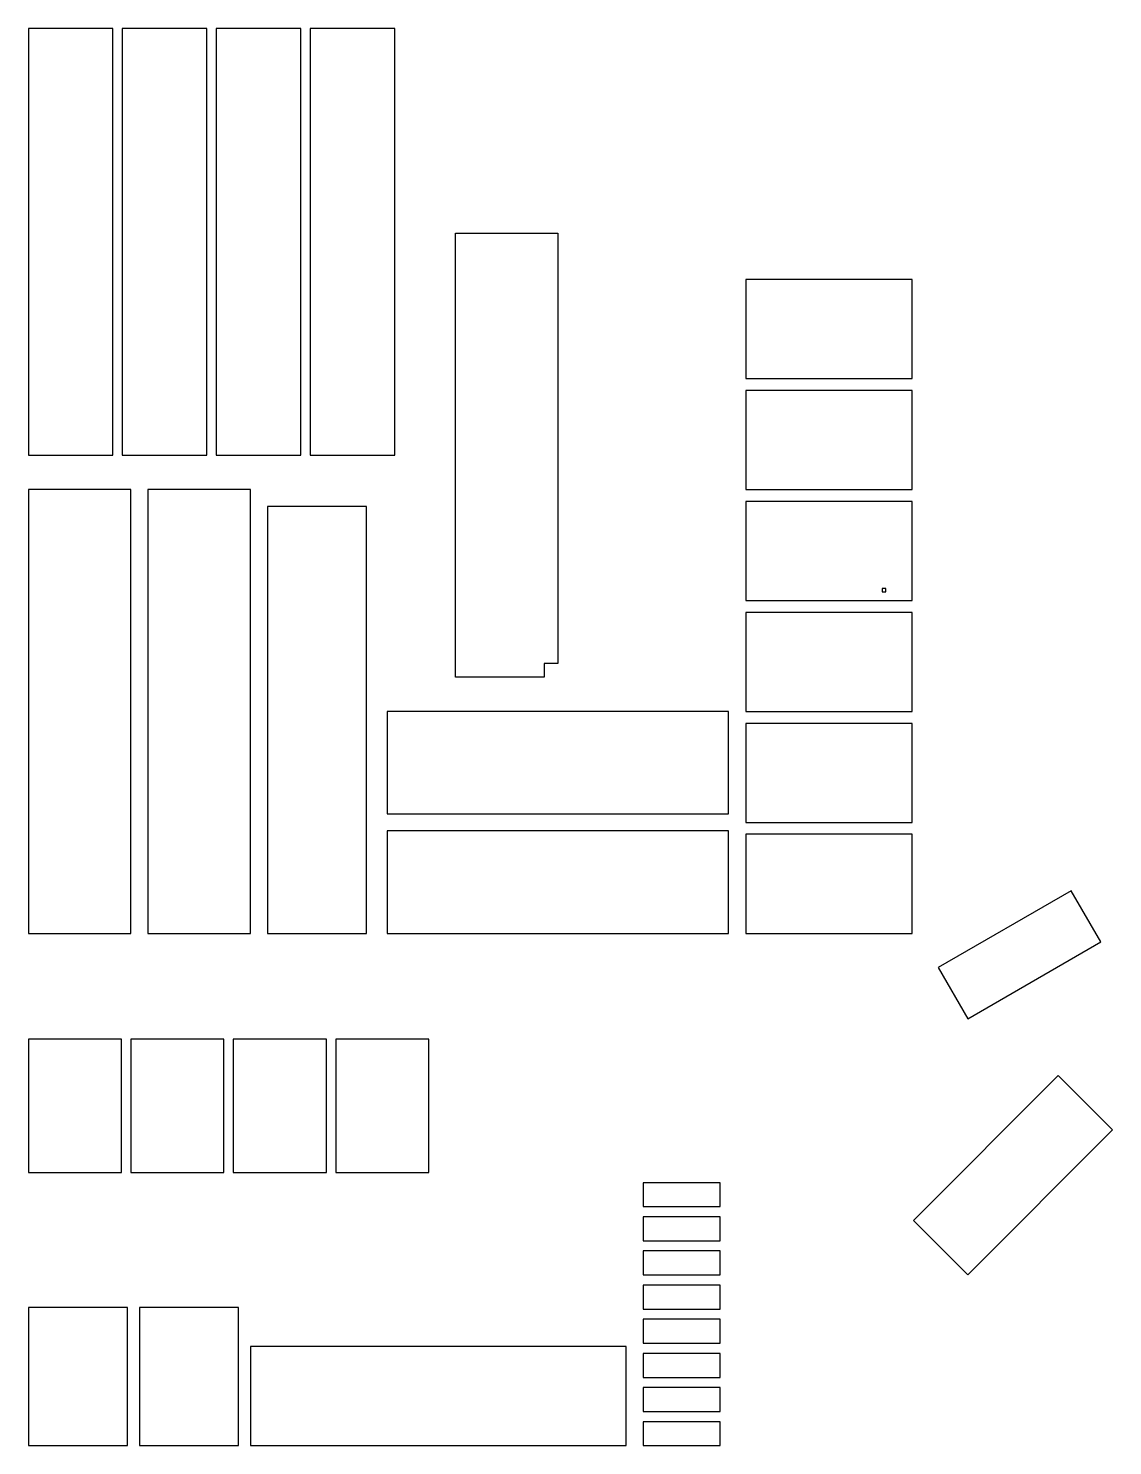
# Model space of a CAD drawing. Header units: millimetres. Extents: x 0 to 6349, y 0 to 8300.
import ezdxf

# ---------------------------------------------------------------- set-up
doc = ezdxf.new("R2010")
doc.units = ezdxf.units.MM

msp = doc.modelspace()

# ---------------------------------------------------------------- linework, layer by layer
for points in [[(0, 5800), (495, 5800), (495, 8300), (0, 8300)], [(550, 5800), (1045, 5800), (1045, 8300), (550, 8300)], [(1100, 5800), (1595, 5800), (1595, 8300), (1100, 8300)], [(1650, 5800), (2145, 5800), (2145, 8300), (1650, 8300)], [(2500, 4500), (2500, 7100), (3100, 7100), (3100, 4580), (3020, 4580), (3020, 4500)], [(4200, 6250), (5174, 6250), (5174, 6830), (4200, 6830)], [(4200, 5600), (5174, 5600), (5174, 6180), (4200, 6180)], [(0, 3000), (600, 3000), (600, 5600), (0, 5600)], [(700, 3000), (1300, 3000), (1300, 5600), (700, 5600)], [(1400, 3000), (1980, 3000), (1980, 5500), (1400, 5500)], [(4200, 4950), (5174, 4950), (5174, 5530), (4200, 5530)], [(5000, 5000), (5020, 5000), (5020, 5020), (5000, 5020)], [(4200, 4300), (5174, 4300), (5174, 4880), (4200, 4880)], [(2100, 3700), (4100, 3700), (4100, 4300), (2100, 4300)], [(4200, 3650), (5174, 3650), (5174, 4230), (4200, 4230)], [(2100, 3000), (4100, 3000), (4100, 3600), (2100, 3600)], [(4200, 3000), (5174, 3000), (5174, 3580), (4200, 3580)], [(5500, 2500), (6279.42, 2950), (6106.22, 3250), (5326.8, 2800)], [(0, 1600), (545, 1600), (545, 2380), (0, 2380)], [(600, 1600), (1145, 1600), (1145, 2380), (600, 2380)], [(1200, 1600), (1745, 1600), (1745, 2380), (1200, 2380)], [(1800, 1600), (2345, 1600), (2345, 2380), (1800, 2380)], [(5500, 1000), (6348.53, 1848.53), (6030.33, 2166.73), (5181.8, 1318.2)], [(3600, 1400), (4050, 1400), (4050, 1540), (3600, 1540)], [(3600, 1200), (4050, 1200), (4050, 1340), (3600, 1340)], [(3600, 1000), (4050, 1000), (4050, 1140), (3600, 1140)], [(3600, 800), (4050, 800), (4050, 940), (3600, 940)], [(0, 0), (580, 0), (580, 810), (0, 810)], [(650, 0), (1230, 0), (1230, 810), (650, 810)], [(3600, 600), (4050, 600), (4050, 740), (3600, 740)], [(1300, 0), (3500, 0), (3500, 580), (1300, 580)], [(3600, 400), (4050, 400), (4050, 540), (3600, 540)], [(3600, 200), (4050, 200), (4050, 340), (3600, 340)], [(3600, 0), (4050, 0), (4050, 140), (3600, 140)]]:
    msp.add_lwpolyline(points, close=True)

doc.saveas('drawing.dxf')
